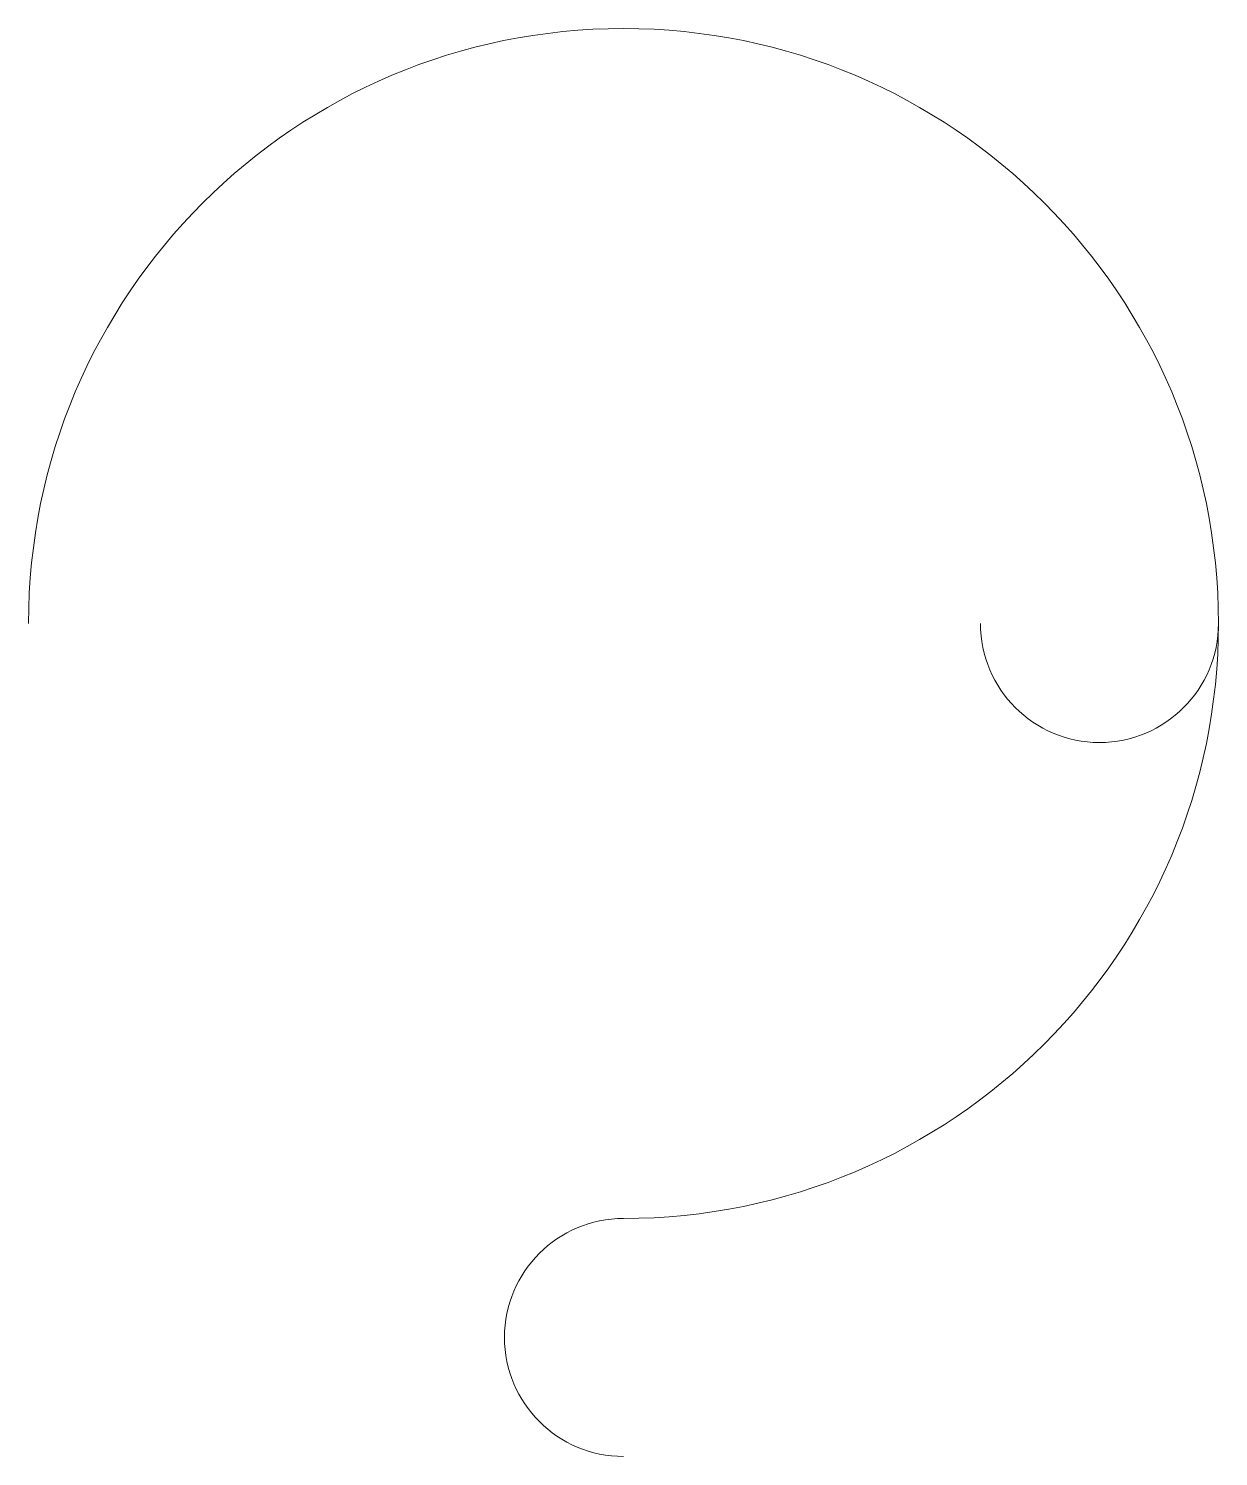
# Model space of a CAD drawing. Header units: millimetres. Extents: x 10 to 20, y -2 to 10.
import ezdxf

# ---------------------------------------------------------------- set-up
doc = ezdxf.new("R2010")
doc.units = ezdxf.units.MM
doc.layers.get('0').update_dxf_attribs({"lineweight": 0, "true_color": 0xffffff})

msp = doc.modelspace()

# ---------------------------------------------------------------- linework, layer by layer
for centre, radius, start, end in [((15, 5), 5, 270, 180), ((18.999999, 5), 1, 180, 0), ((15, -1.000001), 1, 90, 270)]:
    msp.add_arc(centre, radius, start, end)

doc.saveas('drawing.dxf')
